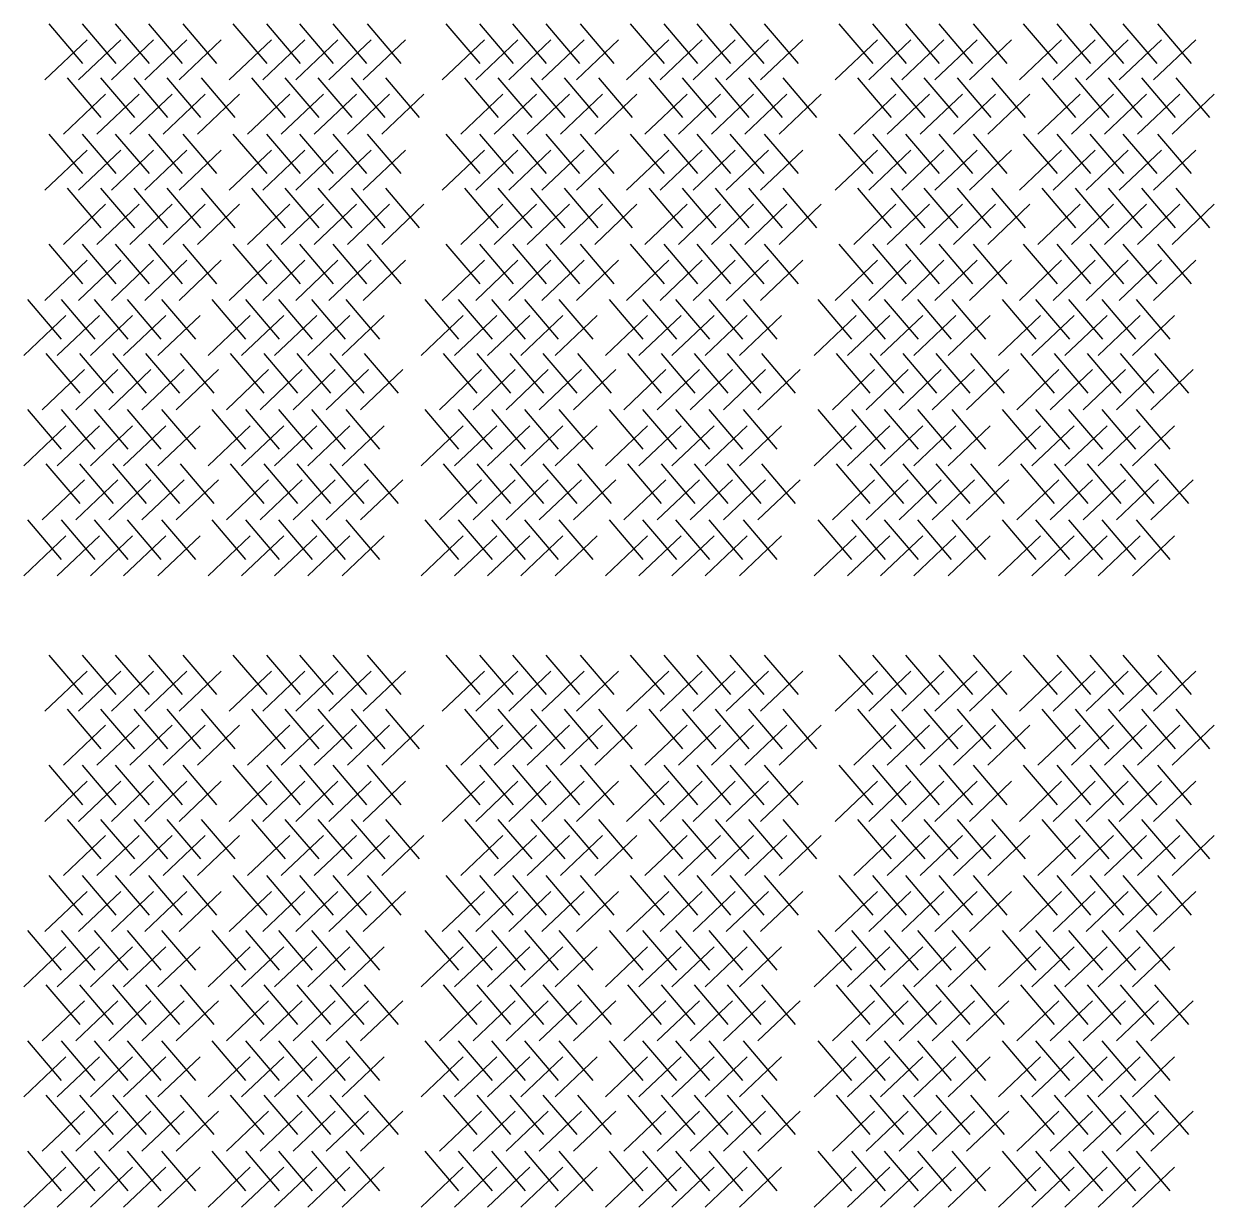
# Model space of a CAD drawing. Extents: x 31 to 9025, y 100 to 14053.
# Drawn here: x 2747 to 5411, y 3035 to 5684 of the extents above; entities that cross this region are included whole.
import ezdxf

# ---------------------------------------------------------------- set-up
doc = ezdxf.new("R2010")
doc.units = 0

msp = doc.modelspace()

# ---------------------------------------------------------------- linework, layer by layer
for p, q in [((2802.3, 5684), (2877.9, 5595.4)), ((2877.4, 5684), (2952.9, 5595.4)), ((2951.2, 5684), (3026.8, 5595.4)), ((3025.5, 5684), (3101, 5595.4)), ((3102.4, 5684), (3178, 5595.4)), ((3214.7, 5684), (3290.3, 5595.4)), ((3289.8, 5684), (3365.4, 5595.4)), ((3363.7, 5684), (3439.2, 5595.4)), ((3437.9, 5684), (3513.5, 5595.4)), ((3514.9, 5684), (3590.4, 5595.4)), ((3691.5, 5684), (3767.1, 5595.4)), ((3766.5, 5684), (3842.1, 5595.4)), ((3840.4, 5684), (3916, 5595.4)), ((3914.6, 5684), (3990.2, 5595.4)), ((3991.6, 5684), (4067.2, 5595.4)), ((4103.9, 5684), (4179.5, 5595.4)), ((4179, 5684), (4254.5, 5595.4)), ((4252.8, 5684), (4328.4, 5595.4)), ((4327.1, 5684), (4402.6, 5595.4)), ((4404, 5684), (4479.6, 5595.4)), ((4571.1, 5684), (4646.7, 5595.4)), ((4646.2, 5684), (4721.7, 5595.4)), ((4720, 5684), (4795.6, 5595.4)), ((4794.3, 5684), (4869.8, 5595.4)), ((4871.2, 5684), (4946.8, 5595.4)), ((4983.5, 5684), (5059.1, 5595.4)), ((5058.6, 5684), (5134.2, 5595.4)), ((5132.5, 5684), (5208, 5595.4)), ((5206.7, 5684), (5282.3, 5595.4)), ((5283.7, 5684), (5359.2, 5595.4)), ((2888.3, 5648), (2794, 5558.4)), ((2963.4, 5648), (2869, 5558.4)), ((3037.2, 5648), (2942.9, 5558.4)), ((3111.5, 5648), (3017.1, 5558.4)), ((3188.4, 5648), (3094.1, 5558.4)), ((3300.7, 5648), (3206.4, 5558.4)), ((3375.8, 5648), (3281.4, 5558.4)), ((3449.6, 5648), (3355.3, 5558.4)), ((3523.9, 5648), (3429.5, 5558.4)), ((3600.9, 5648), (3506.5, 5558.4)), ((3777.5, 5648), (3683.2, 5558.4)), ((3852.5, 5648), (3758.2, 5558.4)), ((3926.4, 5648), (3832.1, 5558.4)), ((4000.6, 5648), (3906.3, 5558.4)), ((4077.6, 5648), (3983.3, 5558.4)), ((4189.9, 5648), (4095.6, 5558.4)), ((4265, 5648), (4170.6, 5558.4)), ((4338.8, 5648), (4244.5, 5558.4)), ((4413.1, 5648), (4318.7, 5558.4)), ((4490, 5648), (4395.7, 5558.4)), ((4657.1, 5648), (4562.8, 5558.4)), ((4732.2, 5648), (4637.8, 5558.4)), ((4806, 5648), (4711.7, 5558.4)), ((4880.3, 5648), (4785.9, 5558.4)), ((4957.2, 5648), (4862.9, 5558.4)), ((5069.5, 5648), (4975.2, 5558.4)), ((5144.6, 5648), (5050.2, 5558.4)), ((5218.5, 5648), (5124.1, 5558.4)), ((5292.7, 5648), (5198.3, 5558.4)), ((5369.7, 5648), (5275.3, 5558.4)), ((2843.6, 5562.7), (2919.1, 5474.1)), ((2918.6, 5562.7), (2994.2, 5474.1)), ((2992.5, 5562.7), (3068, 5474.1)), ((3066.7, 5562.7), (3142.3, 5474.1)), ((3143.7, 5562.7), (3219.2, 5474.1)), ((3256, 5562.7), (3331.5, 5474.1)), ((3331, 5562.7), (3406.6, 5474.1)), ((3404.9, 5562.7), (3480.5, 5474.1)), ((3479.1, 5562.7), (3554.7, 5474.1)), ((3556.1, 5562.7), (3631.7, 5474.1)), ((3732.7, 5562.7), (3808.3, 5474.1)), ((3807.8, 5562.7), (3883.4, 5474.1)), ((3881.7, 5562.7), (3957.2, 5474.1)), ((3955.9, 5562.7), (4031.5, 5474.1)), ((4032.9, 5562.7), (4108.4, 5474.1)), ((4145.2, 5562.7), (4220.7, 5474.1)), ((4220.2, 5562.7), (4295.8, 5474.1)), ((4294.1, 5562.7), (4369.6, 5474.1)), ((4368.3, 5562.7), (4443.9, 5474.1)), ((4445.3, 5562.7), (4520.8, 5474.1)), ((4612.4, 5562.7), (4687.9, 5474.1)), ((4687.4, 5562.7), (4763, 5474.1)), ((4761.3, 5562.7), (4836.8, 5474.1)), ((4835.5, 5562.7), (4911.1, 5474.1)), ((4912.5, 5562.7), (4988, 5474.1)), ((5024.8, 5562.7), (5100.3, 5474.1)), ((5099.8, 5562.7), (5175.4, 5474.1)), ((5173.7, 5562.7), (5249.3, 5474.1)), ((5247.9, 5562.7), (5323.5, 5474.1)), ((5324.9, 5562.7), (5400.5, 5474.1)), ((2929.5, 5526.8), (2835.2, 5437.1)), ((3004.6, 5526.8), (2910.3, 5437.1)), ((3078.5, 5526.8), (2984.1, 5437.1)), ((3152.7, 5526.8), (3058.4, 5437.1)), ((3229.7, 5526.8), (3135.3, 5437.1)), ((3342, 5526.8), (3247.6, 5437.1)), ((3417, 5526.8), (3322.7, 5437.1)), ((3490.9, 5526.8), (3396.6, 5437.1)), ((3565.1, 5526.8), (3470.8, 5437.1)), ((3642.1, 5526.8), (3547.8, 5437.1)), ((3818.7, 5526.8), (3724.4, 5437.1)), ((3893.8, 5526.8), (3799.4, 5437.1)), ((3967.6, 5526.8), (3873.3, 5437.1)), ((4041.9, 5526.8), (3947.5, 5437.1)), ((4118.9, 5526.8), (4024.5, 5437.1)), ((4231.1, 5526.8), (4136.8, 5437.1)), ((4306.2, 5526.8), (4211.9, 5437.1)), ((4380.1, 5526.8), (4285.7, 5437.1)), ((4454.3, 5526.8), (4360, 5437.1)), ((4531.3, 5526.8), (4436.9, 5437.1)), ((4698.3, 5526.8), (4604, 5437.1)), ((4773.4, 5526.8), (4679.1, 5437.1)), ((4847.3, 5526.8), (4752.9, 5437.1)), ((4921.5, 5526.8), (4827.2, 5437.1)), ((4998.5, 5526.8), (4904.1, 5437.1)), ((5110.8, 5526.8), (5016.4, 5437.1)), ((5185.8, 5526.8), (5091.5, 5437.1)), ((5259.7, 5526.8), (5165.4, 5437.1)), ((5333.9, 5526.8), (5239.6, 5437.1)), ((5410.9, 5526.8), (5316.6, 5437.1)), ((2802.3, 5437.2), (2877.9, 5348.6)), ((2877.4, 5437.2), (2952.9, 5348.6)), ((2951.2, 5437.2), (3026.8, 5348.6)), ((3025.5, 5437.2), (3101, 5348.6)), ((3102.4, 5437.2), (3178, 5348.6)), ((3214.7, 5437.2), (3290.3, 5348.6)), ((3289.8, 5437.2), (3365.4, 5348.6)), ((3363.7, 5437.2), (3439.2, 5348.6)), ((3437.9, 5437.2), (3513.5, 5348.6)), ((3514.9, 5437.2), (3590.4, 5348.6)), ((3691.5, 5437.2), (3767.1, 5348.6)), ((3766.5, 5437.2), (3842.1, 5348.6)), ((3840.4, 5437.2), (3916, 5348.6)), ((3914.6, 5437.2), (3990.2, 5348.6)), ((3991.6, 5437.2), (4067.2, 5348.6)), ((4103.9, 5437.2), (4179.5, 5348.6)), ((4179, 5437.2), (4254.5, 5348.6)), ((4252.8, 5437.2), (4328.4, 5348.6)), ((4327.1, 5437.2), (4402.6, 5348.6)), ((4404, 5437.2), (4479.6, 5348.6)), ((4571.1, 5437.2), (4646.7, 5348.6)), ((4646.2, 5437.2), (4721.7, 5348.6)), ((4720, 5437.2), (4795.6, 5348.6)), ((4794.3, 5437.2), (4869.8, 5348.6)), ((4871.2, 5437.2), (4946.8, 5348.6)), ((4983.5, 5437.2), (5059.1, 5348.6)), ((5058.6, 5437.2), (5134.2, 5348.6)), ((5132.5, 5437.2), (5208, 5348.6)), ((5206.7, 5437.2), (5282.3, 5348.6)), ((5283.7, 5437.2), (5359.2, 5348.6)), ((2888.3, 5401.2), (2794, 5311.6)), ((2963.4, 5401.2), (2869, 5311.6)), ((3037.2, 5401.2), (2942.9, 5311.6)), ((3111.5, 5401.2), (3017.1, 5311.6)), ((3188.4, 5401.2), (3094.1, 5311.6)), ((3300.7, 5401.2), (3206.4, 5311.6)), ((3375.8, 5401.2), (3281.4, 5311.6)), ((3449.6, 5401.2), (3355.3, 5311.6)), ((3523.9, 5401.2), (3429.5, 5311.6)), ((3600.9, 5401.2), (3506.5, 5311.6)), ((3777.5, 5401.2), (3683.2, 5311.6)), ((3852.5, 5401.2), (3758.2, 5311.6)), ((3926.4, 5401.2), (3832.1, 5311.6)), ((4000.6, 5401.2), (3906.3, 5311.6)), ((4077.6, 5401.2), (3983.3, 5311.6)), ((4189.9, 5401.2), (4095.6, 5311.6)), ((4265, 5401.2), (4170.6, 5311.6)), ((4338.8, 5401.2), (4244.5, 5311.6)), ((4413.1, 5401.2), (4318.7, 5311.6)), ((4490, 5401.2), (4395.7, 5311.6)), ((4657.1, 5401.2), (4562.8, 5311.6)), ((4732.2, 5401.2), (4637.8, 5311.6)), ((4806, 5401.2), (4711.7, 5311.6)), ((4880.3, 5401.2), (4785.9, 5311.6)), ((4957.2, 5401.2), (4862.9, 5311.6)), ((5069.5, 5401.2), (4975.2, 5311.6)), ((5144.6, 5401.2), (5050.2, 5311.6)), ((5218.5, 5401.2), (5124.1, 5311.6)), ((5292.7, 5401.2), (5198.3, 5311.6)), ((5369.7, 5401.2), (5275.3, 5311.6)), ((2843.6, 5316), (2919.1, 5227.3)), ((2918.6, 5316), (2994.2, 5227.3)), ((2992.5, 5316), (3068, 5227.3)), ((3066.7, 5316), (3142.3, 5227.3)), ((3143.7, 5316), (3219.2, 5227.3)), ((3256, 5316), (3331.5, 5227.3)), ((3331, 5316), (3406.6, 5227.3)), ((3404.9, 5316), (3480.5, 5227.3)), ((3479.1, 5316), (3554.7, 5227.3)), ((3556.1, 5316), (3631.7, 5227.3)), ((3732.7, 5316), (3808.3, 5227.3)), ((3807.8, 5316), (3883.4, 5227.3)), ((3881.7, 5316), (3957.2, 5227.3)), ((3955.9, 5316), (4031.5, 5227.3)), ((4032.9, 5316), (4108.4, 5227.3)), ((4145.2, 5316), (4220.7, 5227.3)), ((4220.2, 5316), (4295.8, 5227.3)), ((4294.1, 5316), (4369.6, 5227.3)), ((4368.3, 5316), (4443.9, 5227.3)), ((4445.3, 5316), (4520.8, 5227.3)), ((4612.4, 5316), (4687.9, 5227.3)), ((4687.4, 5316), (4763, 5227.3)), ((4761.3, 5316), (4836.8, 5227.3)), ((4835.5, 5316), (4911.1, 5227.3)), ((4912.5, 5316), (4988, 5227.3)), ((5024.8, 5316), (5100.3, 5227.3)), ((5099.8, 5316), (5175.4, 5227.3)), ((5173.7, 5316), (5249.3, 5227.3)), ((5247.9, 5316), (5323.5, 5227.3)), ((5324.9, 5316), (5400.5, 5227.3)), ((2929.5, 5280), (2835.2, 5190.3)), ((3004.6, 5280), (2910.3, 5190.3)), ((3078.5, 5280), (2984.1, 5190.3)), ((3152.7, 5280), (3058.4, 5190.3)), ((3229.7, 5280), (3135.3, 5190.3)), ((3342, 5280), (3247.6, 5190.3)), ((3417, 5280), (3322.7, 5190.3)), ((3490.9, 5280), (3396.6, 5190.3)), ((3565.1, 5280), (3470.8, 5190.3)), ((3642.1, 5280), (3547.8, 5190.3)), ((3818.7, 5280), (3724.4, 5190.3)), ((3893.8, 5280), (3799.4, 5190.3)), ((3967.6, 5280), (3873.3, 5190.3)), ((4041.9, 5280), (3947.5, 5190.3)), ((4118.9, 5280), (4024.5, 5190.3)), ((4231.1, 5280), (4136.8, 5190.3)), ((4306.2, 5280), (4211.9, 5190.3)), ((4380.1, 5280), (4285.7, 5190.3)), ((4454.3, 5280), (4360, 5190.3)), ((4531.3, 5280), (4436.9, 5190.3)), ((4698.3, 5280), (4604, 5190.3)), ((4773.4, 5280), (4679.1, 5190.3)), ((4847.3, 5280), (4752.9, 5190.3)), ((4921.5, 5280), (4827.2, 5190.3)), ((4998.5, 5280), (4904.1, 5190.3)), ((5110.8, 5280), (5016.4, 5190.3)), ((5185.8, 5280), (5091.5, 5190.3)), ((5259.7, 5280), (5165.4, 5190.3)), ((5333.9, 5280), (5239.6, 5190.3)), ((5410.9, 5280), (5316.6, 5190.3)), ((2802.3, 5190.4), (2877.9, 5101.8)), ((2877.4, 5190.4), (2952.9, 5101.8)), ((2951.2, 5190.4), (3026.8, 5101.8)), ((3025.5, 5190.4), (3101, 5101.8)), ((3102.4, 5190.4), (3178, 5101.8)), ((3214.7, 5190.4), (3290.3, 5101.8)), ((3289.8, 5190.4), (3365.4, 5101.8)), ((3363.7, 5190.4), (3439.2, 5101.8)), ((3437.9, 5190.4), (3513.5, 5101.8)), ((3514.9, 5190.4), (3590.4, 5101.8)), ((3691.5, 5190.4), (3767.1, 5101.8)), ((3766.5, 5190.4), (3842.1, 5101.8)), ((3840.4, 5190.4), (3916, 5101.8)), ((3914.6, 5190.4), (3990.2, 5101.8)), ((3991.6, 5190.4), (4067.2, 5101.8)), ((4103.9, 5190.4), (4179.5, 5101.8)), ((4179, 5190.4), (4254.5, 5101.8)), ((4252.8, 5190.4), (4328.4, 5101.8)), ((4327.1, 5190.4), (4402.6, 5101.8)), ((4404, 5190.4), (4479.6, 5101.8)), ((4571.1, 5190.4), (4646.7, 5101.8)), ((4646.2, 5190.4), (4721.7, 5101.8)), ((4720, 5190.4), (4795.6, 5101.8)), ((4794.3, 5190.4), (4869.8, 5101.8)), ((4871.2, 5190.4), (4946.8, 5101.8)), ((4983.5, 5190.4), (5059.1, 5101.8)), ((5058.6, 5190.4), (5134.2, 5101.8)), ((5132.5, 5190.4), (5208, 5101.8)), ((5206.7, 5190.4), (5282.3, 5101.8)), ((5283.7, 5190.4), (5359.2, 5101.8)), ((2888.3, 5154.5), (2794, 5064.8)), ((2963.4, 5154.5), (2869, 5064.8)), ((3037.2, 5154.5), (2942.9, 5064.8)), ((3111.5, 5154.5), (3017.1, 5064.8)), ((3188.4, 5154.5), (3094.1, 5064.8)), ((3300.7, 5154.5), (3206.4, 5064.8)), ((3375.8, 5154.5), (3281.4, 5064.8)), ((3449.6, 5154.5), (3355.3, 5064.8)), ((3523.9, 5154.5), (3429.5, 5064.8)), ((3600.9, 5154.5), (3506.5, 5064.8)), ((3777.5, 5154.5), (3683.2, 5064.8)), ((3852.5, 5154.5), (3758.2, 5064.8)), ((3926.4, 5154.5), (3832.1, 5064.8)), ((4000.6, 5154.5), (3906.3, 5064.8)), ((4077.6, 5154.5), (3983.3, 5064.8)), ((4189.9, 5154.5), (4095.6, 5064.8)), ((4265, 5154.5), (4170.6, 5064.8)), ((4338.8, 5154.5), (4244.5, 5064.8)), ((4413.1, 5154.5), (4318.7, 5064.8)), ((4490, 5154.5), (4395.7, 5064.8)), ((4657.1, 5154.5), (4562.8, 5064.8)), ((4732.2, 5154.5), (4637.8, 5064.8)), ((4806, 5154.5), (4711.7, 5064.8)), ((4880.3, 5154.5), (4785.9, 5064.8)), ((4957.2, 5154.5), (4862.9, 5064.8)), ((5069.5, 5154.5), (4975.2, 5064.8)), ((5144.6, 5154.5), (5050.2, 5064.8)), ((5218.5, 5154.5), (5124.1, 5064.8)), ((5292.7, 5154.5), (5198.3, 5064.8)), ((5369.7, 5154.5), (5275.3, 5064.8)), ((2754.9, 5067), (2830.5, 4978.4)), ((2830, 5067), (2905.5, 4978.4)), ((2903.8, 5067), (2979.4, 4978.4)), ((2978.1, 5067), (3053.6, 4978.4)), ((3055, 5067), (3130.6, 4978.4)), ((3167.3, 5067), (3242.9, 4978.4)), ((3242.4, 5067), (3318, 4978.4)), ((3316.3, 5067), (3391.8, 4978.4)), ((3390.5, 5067), (3466.1, 4978.4)), ((3467.5, 5067), (3543, 4978.4)), ((3644.1, 5067), (3719.7, 4978.4)), ((3719.1, 5067), (3794.7, 4978.4)), ((3793, 5067), (3868.6, 4978.4)), ((3867.2, 5067), (3942.8, 4978.4)), ((3944.2, 5067), (4019.8, 4978.4)), ((4056.5, 5067), (4132.1, 4978.4)), ((4131.6, 5067), (4207.1, 4978.4)), ((4205.4, 5067), (4281, 4978.4)), ((4279.7, 5067), (4355.2, 4978.4)), ((4356.6, 5067), (4432.2, 4978.4)), ((4523.7, 5067), (4599.3, 4978.4)), ((4598.8, 5067), (4674.3, 4978.4)), ((4672.6, 5067), (4748.2, 4978.4)), ((4746.9, 5067), (4822.4, 4978.4)), ((4823.8, 5067), (4899.4, 4978.4)), ((4936.1, 5067), (5011.7, 4978.4)), ((5011.2, 5067), (5086.8, 4978.4)), ((5085.1, 5067), (5160.6, 4978.4)), ((5159.3, 5067), (5234.9, 4978.4)), ((5236.3, 5067), (5311.8, 4978.4)), ((2840.9, 5031.1), (2746.6, 4941.4)), ((2916, 5031.1), (2821.6, 4941.4)), ((2989.8, 5031.1), (2895.5, 4941.4)), ((3064.1, 5031.1), (2969.7, 4941.4)), ((3141, 5031.1), (3046.7, 4941.4)), ((3253.3, 5031.1), (3159, 4941.4)), ((3328.4, 5031.1), (3234, 4941.4)), ((3402.3, 5031.1), (3307.9, 4941.4)), ((3476.5, 5031.1), (3382.1, 4941.4)), ((3553.5, 5031.1), (3459.1, 4941.4)), ((3730.1, 5031.1), (3635.8, 4941.4)), ((3805.1, 5031.1), (3710.8, 4941.4)), ((3879, 5031.1), (3784.7, 4941.4)), ((3953.2, 5031.1), (3858.9, 4941.4)), ((4030.2, 5031.1), (3935.9, 4941.4)), ((4142.5, 5031.1), (4048.2, 4941.4)), ((4217.6, 5031.1), (4123.2, 4941.4)), ((4291.4, 5031.1), (4197.1, 4941.4)), ((4365.7, 5031.1), (4271.3, 4941.4)), ((4442.6, 5031.1), (4348.3, 4941.4)), ((4609.7, 5031.1), (4515.4, 4941.4)), ((4684.8, 5031.1), (4590.4, 4941.4)), ((4758.6, 5031.1), (4664.3, 4941.4)), ((4832.9, 5031.1), (4738.5, 4941.4)), ((4909.8, 5031.1), (4815.5, 4941.4)), ((5022.1, 5031.1), (4927.8, 4941.4)), ((5097.2, 5031.1), (5002.8, 4941.4)), ((5171.1, 5031.1), (5076.7, 4941.4)), ((5245.3, 5031.1), (5150.9, 4941.4)), ((5322.3, 5031.1), (5227.9, 4941.4)), ((2796.2, 4945.8), (2871.7, 4857.2)), ((2871.2, 4945.8), (2946.8, 4857.2)), ((2945.1, 4945.8), (3020.6, 4857.2)), ((3019.3, 4945.8), (3094.9, 4857.2)), ((3096.3, 4945.8), (3171.8, 4857.2)), ((3208.6, 4945.8), (3284.1, 4857.2)), ((3283.6, 4945.8), (3359.2, 4857.2)), ((3357.5, 4945.8), (3433.1, 4857.2)), ((3431.7, 4945.8), (3507.3, 4857.2)), ((3508.7, 4945.8), (3584.3, 4857.2)), ((3685.3, 4945.8), (3760.9, 4857.2)), ((3760.4, 4945.8), (3836, 4857.2)), ((3834.3, 4945.8), (3909.8, 4857.2)), ((3908.5, 4945.8), (3984.1, 4857.2)), ((3985.5, 4945.8), (4061, 4857.2)), ((4097.8, 4945.8), (4173.3, 4857.2)), ((4172.8, 4945.8), (4248.4, 4857.2)), ((4246.7, 4945.8), (4322.2, 4857.2)), ((4320.9, 4945.8), (4396.5, 4857.2)), ((4397.9, 4945.8), (4473.4, 4857.2)), ((4565, 4945.8), (4640.5, 4857.2)), ((4640, 4945.8), (4715.6, 4857.2)), ((4713.9, 4945.8), (4789.4, 4857.2)), ((4788.1, 4945.8), (4863.7, 4857.2)), ((4865.1, 4945.8), (4940.6, 4857.2)), ((4977.4, 4945.8), (5052.9, 4857.2)), ((5052.4, 4945.8), (5128, 4857.2)), ((5126.3, 4945.8), (5201.9, 4857.2)), ((5200.5, 4945.8), (5276.1, 4857.2)), ((5277.5, 4945.8), (5353.1, 4857.2)), ((2882.1, 4909.8), (2787.8, 4820.2)), ((2957.2, 4909.8), (2862.9, 4820.2)), ((3031.1, 4909.8), (2936.7, 4820.2)), ((3105.3, 4909.8), (3011, 4820.2)), ((3182.3, 4909.8), (3087.9, 4820.2)), ((3294.6, 4909.8), (3200.2, 4820.2)), ((3369.6, 4909.8), (3275.3, 4820.2)), ((3443.5, 4909.8), (3349.2, 4820.2)), ((3517.7, 4909.8), (3423.4, 4820.2)), ((3594.7, 4909.8), (3500.4, 4820.2)), ((3771.3, 4909.8), (3677, 4820.2)), ((3846.4, 4909.8), (3752, 4820.2)), ((3920.3, 4909.8), (3825.9, 4820.2)), ((3994.5, 4909.8), (3900.1, 4820.2)), ((4071.5, 4909.8), (3977.1, 4820.2)), ((4183.7, 4909.8), (4089.4, 4820.2)), ((4258.8, 4909.8), (4164.5, 4820.2)), ((4332.7, 4909.8), (4238.3, 4820.2)), ((4406.9, 4909.8), (4312.6, 4820.2)), ((4483.9, 4909.8), (4389.5, 4820.2)), ((4650.9, 4909.8), (4556.6, 4820.2)), ((4726, 4909.8), (4631.7, 4820.2)), ((4799.9, 4909.8), (4705.5, 4820.2)), ((4874.1, 4909.8), (4779.8, 4820.2)), ((4951.1, 4909.8), (4856.7, 4820.2)), ((5063.4, 4909.8), (4969, 4820.2)), ((5138.4, 4909.8), (5044.1, 4820.2)), ((5212.3, 4909.8), (5118, 4820.2)), ((5286.5, 4909.8), (5192.2, 4820.2)), ((5363.5, 4909.8), (5269.2, 4820.2)), ((2754.9, 4820.3), (2830.5, 4731.7)), ((2830, 4820.3), (2905.5, 4731.7)), ((2903.8, 4820.3), (2979.4, 4731.7)), ((2978.1, 4820.3), (3053.6, 4731.7)), ((3055, 4820.3), (3130.6, 4731.7)), ((3167.3, 4820.3), (3242.9, 4731.7)), ((3242.4, 4820.3), (3318, 4731.7)), ((3316.3, 4820.3), (3391.8, 4731.7)), ((3390.5, 4820.3), (3466.1, 4731.7)), ((3467.5, 4820.3), (3543, 4731.7)), ((3644.1, 4820.3), (3719.7, 4731.7)), ((3719.1, 4820.3), (3794.7, 4731.7)), ((3793, 4820.3), (3868.6, 4731.7)), ((3867.2, 4820.3), (3942.8, 4731.7)), ((3944.2, 4820.3), (4019.8, 4731.7)), ((4056.5, 4820.3), (4132.1, 4731.7)), ((4131.6, 4820.3), (4207.1, 4731.7)), ((4205.4, 4820.3), (4281, 4731.7)), ((4279.7, 4820.3), (4355.2, 4731.7)), ((4356.6, 4820.3), (4432.2, 4731.7)), ((4523.7, 4820.3), (4599.3, 4731.7)), ((4598.8, 4820.3), (4674.3, 4731.7)), ((4672.6, 4820.3), (4748.2, 4731.7)), ((4746.9, 4820.3), (4822.4, 4731.7)), ((4823.8, 4820.3), (4899.4, 4731.7)), ((4936.1, 4820.3), (5011.7, 4731.7)), ((5011.2, 4820.3), (5086.8, 4731.7)), ((5085.1, 4820.3), (5160.6, 4731.7)), ((5159.3, 4820.3), (5234.9, 4731.7)), ((5236.3, 4820.3), (5311.8, 4731.7)), ((2840.9, 4784.3), (2746.6, 4694.7)), ((2916, 4784.3), (2821.6, 4694.7)), ((2989.8, 4784.3), (2895.5, 4694.7)), ((3064.1, 4784.3), (2969.7, 4694.7)), ((3141, 4784.3), (3046.7, 4694.7)), ((3253.3, 4784.3), (3159, 4694.7)), ((3328.4, 4784.3), (3234, 4694.7)), ((3402.3, 4784.3), (3307.9, 4694.7)), ((3476.5, 4784.3), (3382.1, 4694.7)), ((3553.5, 4784.3), (3459.1, 4694.7)), ((3730.1, 4784.3), (3635.8, 4694.7)), ((3805.1, 4784.3), (3710.8, 4694.7)), ((3879, 4784.3), (3784.7, 4694.7)), ((3953.2, 4784.3), (3858.9, 4694.7)), ((4030.2, 4784.3), (3935.9, 4694.7)), ((4142.5, 4784.3), (4048.2, 4694.7)), ((4217.6, 4784.3), (4123.2, 4694.7)), ((4291.4, 4784.3), (4197.1, 4694.7)), ((4365.7, 4784.3), (4271.3, 4694.7)), ((4442.6, 4784.3), (4348.3, 4694.7)), ((4609.7, 4784.3), (4515.4, 4694.7)), ((4684.8, 4784.3), (4590.4, 4694.7)), ((4758.6, 4784.3), (4664.3, 4694.7)), ((4832.9, 4784.3), (4738.5, 4694.7)), ((4909.8, 4784.3), (4815.5, 4694.7)), ((5022.1, 4784.3), (4927.8, 4694.7)), ((5097.2, 4784.3), (5002.8, 4694.7)), ((5171.1, 4784.3), (5076.7, 4694.7)), ((5245.3, 4784.3), (5150.9, 4694.7)), ((5322.3, 4784.3), (5227.9, 4694.7)), ((2796.2, 4699), (2871.7, 4610.4)), ((2871.2, 4699), (2946.8, 4610.4)), ((2945.1, 4699), (3020.6, 4610.4)), ((3019.3, 4699), (3094.9, 4610.4)), ((3096.3, 4699), (3171.8, 4610.4)), ((3208.6, 4699), (3284.1, 4610.4)), ((3283.6, 4699), (3359.2, 4610.4)), ((3357.5, 4699), (3433.1, 4610.4)), ((3431.7, 4699), (3507.3, 4610.4)), ((3508.7, 4699), (3584.3, 4610.4)), ((3685.3, 4699), (3760.9, 4610.4)), ((3760.4, 4699), (3836, 4610.4)), ((3834.3, 4699), (3909.8, 4610.4)), ((3908.5, 4699), (3984.1, 4610.4)), ((3985.5, 4699), (4061, 4610.4)), ((4097.8, 4699), (4173.3, 4610.4)), ((4172.8, 4699), (4248.4, 4610.4)), ((4246.7, 4699), (4322.2, 4610.4)), ((4320.9, 4699), (4396.5, 4610.4)), ((4397.9, 4699), (4473.4, 4610.4)), ((4565, 4699), (4640.5, 4610.4)), ((4640, 4699), (4715.6, 4610.4)), ((4713.9, 4699), (4789.4, 4610.4)), ((4788.1, 4699), (4863.7, 4610.4)), ((4865.1, 4699), (4940.6, 4610.4)), ((4977.4, 4699), (5052.9, 4610.4)), ((5052.4, 4699), (5128, 4610.4)), ((5126.3, 4699), (5201.9, 4610.4)), ((5200.5, 4699), (5276.1, 4610.4)), ((5277.5, 4699), (5353.1, 4610.4)), ((2882.1, 4663.1), (2787.8, 4573.4)), ((2957.2, 4663.1), (2862.9, 4573.4)), ((3031.1, 4663.1), (2936.7, 4573.4)), ((3105.3, 4663.1), (3011, 4573.4)), ((3182.3, 4663.1), (3087.9, 4573.4)), ((3294.6, 4663.1), (3200.2, 4573.4)), ((3369.6, 4663.1), (3275.3, 4573.4)), ((3443.5, 4663.1), (3349.2, 4573.4)), ((3517.7, 4663.1), (3423.4, 4573.4)), ((3594.7, 4663.1), (3500.4, 4573.4)), ((3771.3, 4663.1), (3677, 4573.4)), ((3846.4, 4663.1), (3752, 4573.4)), ((3920.3, 4663.1), (3825.9, 4573.4)), ((3994.5, 4663.1), (3900.1, 4573.4)), ((4071.5, 4663.1), (3977.1, 4573.4)), ((4183.7, 4663.1), (4089.4, 4573.4)), ((4258.8, 4663.1), (4164.5, 4573.4)), ((4332.7, 4663.1), (4238.3, 4573.4)), ((4406.9, 4663.1), (4312.6, 4573.4)), ((4483.9, 4663.1), (4389.5, 4573.4)), ((4650.9, 4663.1), (4556.6, 4573.4)), ((4726, 4663.1), (4631.7, 4573.4)), ((4799.9, 4663.1), (4705.5, 4573.4)), ((4874.1, 4663.1), (4779.8, 4573.4)), ((4951.1, 4663.1), (4856.7, 4573.4)), ((5063.4, 4663.1), (4969, 4573.4)), ((5138.4, 4663.1), (5044.1, 4573.4)), ((5212.3, 4663.1), (5118, 4573.4)), ((5286.5, 4663.1), (5192.2, 4573.4)), ((5363.5, 4663.1), (5269.2, 4573.4)), ((2754.9, 4573.5), (2830.5, 4484.9)), ((2830, 4573.5), (2905.5, 4484.9)), ((2903.8, 4573.5), (2979.4, 4484.9)), ((2978.1, 4573.5), (3053.6, 4484.9)), ((3055, 4573.5), (3130.6, 4484.9)), ((3167.3, 4573.5), (3242.9, 4484.9)), ((3242.4, 4573.5), (3318, 4484.9)), ((3316.3, 4573.5), (3391.8, 4484.9)), ((3390.5, 4573.5), (3466.1, 4484.9)), ((3467.5, 4573.5), (3543, 4484.9)), ((3644.1, 4573.5), (3719.7, 4484.9)), ((3719.1, 4573.5), (3794.7, 4484.9)), ((3793, 4573.5), (3868.6, 4484.9)), ((3867.2, 4573.5), (3942.8, 4484.9)), ((3944.2, 4573.5), (4019.8, 4484.9)), ((4056.5, 4573.5), (4132.1, 4484.9)), ((4131.6, 4573.5), (4207.1, 4484.9)), ((4205.4, 4573.5), (4281, 4484.9)), ((4279.7, 4573.5), (4355.2, 4484.9)), ((4356.6, 4573.5), (4432.2, 4484.9)), ((4523.7, 4573.5), (4599.3, 4484.9)), ((4598.8, 4573.5), (4674.3, 4484.9)), ((4672.6, 4573.5), (4748.2, 4484.9)), ((4746.9, 4573.5), (4822.4, 4484.9)), ((4823.8, 4573.5), (4899.4, 4484.9)), ((4936.1, 4573.5), (5011.7, 4484.9)), ((5011.2, 4573.5), (5086.8, 4484.9)), ((5085.1, 4573.5), (5160.6, 4484.9)), ((5159.3, 4573.5), (5234.9, 4484.9)), ((5236.3, 4573.5), (5311.8, 4484.9)), ((2840.9, 4537.6), (2746.6, 4447.9)), ((2916, 4537.6), (2821.6, 4447.9)), ((2989.8, 4537.6), (2895.5, 4447.9)), ((3064.1, 4537.6), (2969.7, 4447.9)), ((3141, 4537.6), (3046.7, 4447.9)), ((3253.3, 4537.6), (3159, 4447.9)), ((3328.4, 4537.6), (3234, 4447.9)), ((3402.3, 4537.6), (3307.9, 4447.9)), ((3476.5, 4537.6), (3382.1, 4447.9)), ((3553.5, 4537.6), (3459.1, 4447.9)), ((3730.1, 4537.6), (3635.8, 4447.9)), ((3805.1, 4537.6), (3710.8, 4447.9)), ((3879, 4537.6), (3784.7, 4447.9)), ((3953.2, 4537.6), (3858.9, 4447.9)), ((4030.2, 4537.6), (3935.9, 4447.9)), ((4142.5, 4537.6), (4048.2, 4447.9)), ((4217.6, 4537.6), (4123.2, 4447.9)), ((4291.4, 4537.6), (4197.1, 4447.9)), ((4365.7, 4537.6), (4271.3, 4447.9)), ((4442.6, 4537.6), (4348.3, 4447.9)), ((4609.7, 4537.6), (4515.4, 4447.9)), ((4684.8, 4537.6), (4590.4, 4447.9)), ((4758.6, 4537.6), (4664.3, 4447.9)), ((4832.9, 4537.6), (4738.5, 4447.9)), ((4909.8, 4537.6), (4815.5, 4447.9)), ((5022.1, 4537.6), (4927.8, 4447.9)), ((5097.2, 4537.6), (5002.8, 4447.9)), ((5171.1, 4537.6), (5076.7, 4447.9)), ((5245.3, 4537.6), (5150.9, 4447.9)), ((5322.3, 4537.6), (5227.9, 4447.9)), ((2802.3, 4271), (2877.9, 4182.4)), ((2877.4, 4271), (2952.9, 4182.4)), ((2951.2, 4271), (3026.8, 4182.4)), ((3025.5, 4271), (3101, 4182.4)), ((3102.4, 4271), (3178, 4182.4)), ((3214.7, 4271), (3290.3, 4182.4)), ((3289.8, 4271), (3365.4, 4182.4)), ((3363.7, 4271), (3439.2, 4182.4)), ((3437.9, 4271), (3513.5, 4182.4)), ((3514.9, 4271), (3590.4, 4182.4)), ((3691.5, 4271), (3767.1, 4182.4)), ((3766.5, 4271), (3842.1, 4182.4)), ((3840.4, 4271), (3916, 4182.4)), ((3914.6, 4271), (3990.2, 4182.4)), ((3991.6, 4271), (4067.2, 4182.4)), ((4103.9, 4271), (4179.5, 4182.4)), ((4179, 4271), (4254.5, 4182.4)), ((4252.8, 4271), (4328.4, 4182.4)), ((4327.1, 4271), (4402.6, 4182.4)), ((4404, 4271), (4479.6, 4182.4)), ((4571.1, 4271), (4646.7, 4182.4)), ((4646.2, 4271), (4721.7, 4182.4)), ((4720, 4271), (4795.6, 4182.4)), ((4794.3, 4271), (4869.8, 4182.4)), ((4871.2, 4271), (4946.8, 4182.4)), ((4983.5, 4271), (5059.1, 4182.4)), ((5058.6, 4271), (5134.2, 4182.4)), ((5132.5, 4271), (5208, 4182.4)), ((5206.7, 4271), (5282.3, 4182.4)), ((5283.7, 4271), (5359.2, 4182.4)), ((2888.3, 4235), (2794, 4145.4)), ((2963.4, 4235), (2869, 4145.4)), ((3037.2, 4235), (2942.9, 4145.4)), ((3111.5, 4235), (3017.1, 4145.4)), ((3188.4, 4235), (3094.1, 4145.4)), ((3300.7, 4235), (3206.4, 4145.4)), ((3375.8, 4235), (3281.4, 4145.4)), ((3449.6, 4235), (3355.3, 4145.4)), ((3523.9, 4235), (3429.5, 4145.4)), ((3600.9, 4235), (3506.5, 4145.4)), ((3777.5, 4235), (3683.2, 4145.4)), ((3852.5, 4235), (3758.2, 4145.4)), ((3926.4, 4235), (3832.1, 4145.4)), ((4000.6, 4235), (3906.3, 4145.4)), ((4077.6, 4235), (3983.3, 4145.4)), ((4189.9, 4235), (4095.6, 4145.4)), ((4265, 4235), (4170.6, 4145.4)), ((4338.8, 4235), (4244.5, 4145.4)), ((4413.1, 4235), (4318.7, 4145.4)), ((4490, 4235), (4395.7, 4145.4)), ((4657.1, 4235), (4562.8, 4145.4)), ((4732.2, 4235), (4637.8, 4145.4)), ((4806, 4235), (4711.7, 4145.4)), ((4880.3, 4235), (4785.9, 4145.4)), ((4957.2, 4235), (4862.9, 4145.4)), ((5069.5, 4235), (4975.2, 4145.4)), ((5144.6, 4235), (5050.2, 4145.4)), ((5218.5, 4235), (5124.1, 4145.4)), ((5292.7, 4235), (5198.3, 4145.4)), ((5369.7, 4235), (5275.3, 4145.4)), ((2843.6, 4149.7), (2919.1, 4061.1)), ((2918.6, 4149.7), (2994.2, 4061.1)), ((2992.5, 4149.7), (3068, 4061.1)), ((3066.7, 4149.7), (3142.3, 4061.1)), ((3143.7, 4149.7), (3219.2, 4061.1)), ((3256, 4149.7), (3331.5, 4061.1)), ((3331, 4149.7), (3406.6, 4061.1)), ((3404.9, 4149.7), (3480.5, 4061.1)), ((3479.1, 4149.7), (3554.7, 4061.1)), ((3556.1, 4149.7), (3631.7, 4061.1)), ((3732.7, 4149.7), (3808.3, 4061.1)), ((3807.8, 4149.7), (3883.4, 4061.1)), ((3881.7, 4149.7), (3957.2, 4061.1)), ((3955.9, 4149.7), (4031.5, 4061.1)), ((4032.9, 4149.7), (4108.4, 4061.1)), ((4145.2, 4149.7), (4220.7, 4061.1)), ((4220.2, 4149.7), (4295.8, 4061.1)), ((4294.1, 4149.7), (4369.6, 4061.1)), ((4368.3, 4149.7), (4443.9, 4061.1)), ((4445.3, 4149.7), (4520.8, 4061.1)), ((4612.4, 4149.7), (4687.9, 4061.1)), ((4687.4, 4149.7), (4763, 4061.1)), ((4761.3, 4149.7), (4836.8, 4061.1)), ((4835.5, 4149.7), (4911.1, 4061.1)), ((4912.5, 4149.7), (4988, 4061.1)), ((5024.8, 4149.7), (5100.3, 4061.1)), ((5099.8, 4149.7), (5175.4, 4061.1)), ((5173.7, 4149.7), (5249.3, 4061.1)), ((5247.9, 4149.7), (5323.5, 4061.1)), ((5324.9, 4149.7), (5400.5, 4061.1)), ((2929.5, 4113.8), (2835.2, 4024.1)), ((3004.6, 4113.8), (2910.3, 4024.1)), ((3078.5, 4113.8), (2984.1, 4024.1)), ((3152.7, 4113.8), (3058.4, 4024.1)), ((3229.7, 4113.8), (3135.3, 4024.1)), ((3342, 4113.8), (3247.6, 4024.1)), ((3417, 4113.8), (3322.7, 4024.1)), ((3490.9, 4113.8), (3396.6, 4024.1)), ((3565.1, 4113.8), (3470.8, 4024.1)), ((3642.1, 4113.8), (3547.8, 4024.1)), ((3818.7, 4113.8), (3724.4, 4024.1)), ((3893.8, 4113.8), (3799.4, 4024.1)), ((3967.6, 4113.8), (3873.3, 4024.1)), ((4041.9, 4113.8), (3947.5, 4024.1)), ((4118.9, 4113.8), (4024.5, 4024.1)), ((4231.1, 4113.8), (4136.8, 4024.1)), ((4306.2, 4113.8), (4211.9, 4024.1)), ((4380.1, 4113.8), (4285.7, 4024.1)), ((4454.3, 4113.8), (4360, 4024.1)), ((4531.3, 4113.8), (4436.9, 4024.1)), ((4698.3, 4113.8), (4604, 4024.1)), ((4773.4, 4113.8), (4679.1, 4024.1)), ((4847.3, 4113.8), (4752.9, 4024.1)), ((4921.5, 4113.8), (4827.2, 4024.1)), ((4998.5, 4113.8), (4904.1, 4024.1)), ((5110.8, 4113.8), (5016.4, 4024.1)), ((5185.8, 4113.8), (5091.5, 4024.1)), ((5259.7, 4113.8), (5165.4, 4024.1)), ((5333.9, 4113.8), (5239.6, 4024.1)), ((5410.9, 4113.8), (5316.6, 4024.1)), ((2802.3, 4024.2), (2877.9, 3935.6)), ((2877.4, 4024.2), (2952.9, 3935.6)), ((2951.2, 4024.2), (3026.8, 3935.6)), ((3025.5, 4024.2), (3101, 3935.6)), ((3102.4, 4024.2), (3178, 3935.6)), ((3214.7, 4024.2), (3290.3, 3935.6)), ((3289.8, 4024.2), (3365.4, 3935.6)), ((3363.7, 4024.2), (3439.2, 3935.6)), ((3437.9, 4024.2), (3513.5, 3935.6)), ((3514.9, 4024.2), (3590.4, 3935.6)), ((3691.5, 4024.2), (3767.1, 3935.6)), ((3766.5, 4024.2), (3842.1, 3935.6)), ((3840.4, 4024.2), (3916, 3935.6)), ((3914.6, 4024.2), (3990.2, 3935.6)), ((3991.6, 4024.2), (4067.2, 3935.6)), ((4103.9, 4024.2), (4179.5, 3935.6)), ((4179, 4024.2), (4254.5, 3935.6)), ((4252.8, 4024.2), (4328.4, 3935.6)), ((4327.1, 4024.2), (4402.6, 3935.6)), ((4404, 4024.2), (4479.6, 3935.6)), ((4571.1, 4024.2), (4646.7, 3935.6)), ((4646.2, 4024.2), (4721.7, 3935.6)), ((4720, 4024.2), (4795.6, 3935.6)), ((4794.3, 4024.2), (4869.8, 3935.6)), ((4871.2, 4024.2), (4946.8, 3935.6)), ((4983.5, 4024.2), (5059.1, 3935.6)), ((5058.6, 4024.2), (5134.2, 3935.6)), ((5132.5, 4024.2), (5208, 3935.6)), ((5206.7, 4024.2), (5282.3, 3935.6)), ((5283.7, 4024.2), (5359.2, 3935.6)), ((2888.3, 3988.3), (2794, 3898.6)), ((2963.4, 3988.3), (2869, 3898.6)), ((3037.2, 3988.3), (2942.9, 3898.6)), ((3111.5, 3988.3), (3017.1, 3898.6)), ((3188.4, 3988.3), (3094.1, 3898.6)), ((3300.7, 3988.3), (3206.4, 3898.6)), ((3375.8, 3988.3), (3281.4, 3898.6)), ((3449.6, 3988.3), (3355.3, 3898.6)), ((3523.9, 3988.3), (3429.5, 3898.6)), ((3600.9, 3988.3), (3506.5, 3898.6)), ((3777.5, 3988.3), (3683.2, 3898.6)), ((3852.5, 3988.3), (3758.2, 3898.6)), ((3926.4, 3988.3), (3832.1, 3898.6)), ((4000.6, 3988.3), (3906.3, 3898.6)), ((4077.6, 3988.3), (3983.3, 3898.6)), ((4189.9, 3988.3), (4095.6, 3898.6)), ((4265, 3988.3), (4170.6, 3898.6)), ((4338.8, 3988.3), (4244.5, 3898.6)), ((4413.1, 3988.3), (4318.7, 3898.6)), ((4490, 3988.3), (4395.7, 3898.6)), ((4657.1, 3988.3), (4562.8, 3898.6)), ((4732.2, 3988.3), (4637.8, 3898.6)), ((4806, 3988.3), (4711.7, 3898.6)), ((4880.3, 3988.3), (4785.9, 3898.6)), ((4957.2, 3988.3), (4862.9, 3898.6)), ((5069.5, 3988.3), (4975.2, 3898.6)), ((5144.6, 3988.3), (5050.2, 3898.6)), ((5218.5, 3988.3), (5124.1, 3898.6)), ((5292.7, 3988.3), (5198.3, 3898.6)), ((5369.7, 3988.3), (5275.3, 3898.6)), ((2843.6, 3903), (2919.1, 3814.4)), ((2918.6, 3903), (2994.2, 3814.4)), ((2992.5, 3903), (3068, 3814.4)), ((3066.7, 3903), (3142.3, 3814.4)), ((3143.7, 3903), (3219.2, 3814.4)), ((3256, 3903), (3331.5, 3814.4)), ((3331, 3903), (3406.6, 3814.4)), ((3404.9, 3903), (3480.5, 3814.4)), ((3479.1, 3903), (3554.7, 3814.4)), ((3556.1, 3903), (3631.7, 3814.4)), ((3732.7, 3903), (3808.3, 3814.4)), ((3807.8, 3903), (3883.4, 3814.4)), ((3881.7, 3903), (3957.2, 3814.4)), ((3955.9, 3903), (4031.5, 3814.4)), ((4032.9, 3903), (4108.4, 3814.4)), ((4145.2, 3903), (4220.7, 3814.4)), ((4220.2, 3903), (4295.8, 3814.4)), ((4294.1, 3903), (4369.6, 3814.4)), ((4368.3, 3903), (4443.9, 3814.4)), ((4445.3, 3903), (4520.8, 3814.4)), ((4612.4, 3903), (4687.9, 3814.4)), ((4687.4, 3903), (4763, 3814.4)), ((4761.3, 3903), (4836.8, 3814.4)), ((4835.5, 3903), (4911.1, 3814.4)), ((4912.5, 3903), (4988, 3814.4)), ((5024.8, 3903), (5100.3, 3814.4)), ((5099.8, 3903), (5175.4, 3814.4)), ((5173.7, 3903), (5249.3, 3814.4)), ((5247.9, 3903), (5323.5, 3814.4)), ((5324.9, 3903), (5400.5, 3814.4)), ((2929.5, 3867), (2835.2, 3777.4)), ((3004.6, 3867), (2910.3, 3777.4)), ((3078.5, 3867), (2984.1, 3777.4)), ((3152.7, 3867), (3058.4, 3777.4)), ((3229.7, 3867), (3135.3, 3777.4)), ((3342, 3867), (3247.6, 3777.4)), ((3417, 3867), (3322.7, 3777.4)), ((3490.9, 3867), (3396.6, 3777.4)), ((3565.1, 3867), (3470.8, 3777.4)), ((3642.1, 3867), (3547.8, 3777.4)), ((3818.7, 3867), (3724.4, 3777.4)), ((3893.8, 3867), (3799.4, 3777.4)), ((3967.6, 3867), (3873.3, 3777.4)), ((4041.9, 3867), (3947.5, 3777.4)), ((4118.9, 3867), (4024.5, 3777.4)), ((4231.1, 3867), (4136.8, 3777.4)), ((4306.2, 3867), (4211.9, 3777.4)), ((4380.1, 3867), (4285.7, 3777.4)), ((4454.3, 3867), (4360, 3777.4)), ((4531.3, 3867), (4436.9, 3777.4)), ((4698.3, 3867), (4604, 3777.4)), ((4773.4, 3867), (4679.1, 3777.4)), ((4847.3, 3867), (4752.9, 3777.4)), ((4921.5, 3867), (4827.2, 3777.4)), ((4998.5, 3867), (4904.1, 3777.4)), ((5110.8, 3867), (5016.4, 3777.4)), ((5185.8, 3867), (5091.5, 3777.4)), ((5259.7, 3867), (5165.4, 3777.4)), ((5333.9, 3867), (5239.6, 3777.4)), ((5410.9, 3867), (5316.6, 3777.4)), ((2802.3, 3777.5), (2877.9, 3688.9)), ((2877.4, 3777.5), (2952.9, 3688.9)), ((2951.2, 3777.5), (3026.8, 3688.9)), ((3025.5, 3777.5), (3101, 3688.9)), ((3102.4, 3777.5), (3178, 3688.9)), ((3214.7, 3777.5), (3290.3, 3688.9)), ((3289.8, 3777.5), (3365.4, 3688.9)), ((3363.7, 3777.5), (3439.2, 3688.9)), ((3437.9, 3777.5), (3513.5, 3688.9)), ((3514.9, 3777.5), (3590.4, 3688.9)), ((3691.5, 3777.5), (3767.1, 3688.9)), ((3766.5, 3777.5), (3842.1, 3688.9)), ((3840.4, 3777.5), (3916, 3688.9)), ((3914.6, 3777.5), (3990.2, 3688.9)), ((3991.6, 3777.5), (4067.2, 3688.9)), ((4103.9, 3777.5), (4179.5, 3688.9)), ((4179, 3777.5), (4254.5, 3688.9)), ((4252.8, 3777.5), (4328.4, 3688.9)), ((4327.1, 3777.5), (4402.6, 3688.9)), ((4404, 3777.5), (4479.6, 3688.9)), ((4571.1, 3777.5), (4646.7, 3688.9)), ((4646.2, 3777.5), (4721.7, 3688.9)), ((4720, 3777.5), (4795.6, 3688.9)), ((4794.3, 3777.5), (4869.8, 3688.9)), ((4871.2, 3777.5), (4946.8, 3688.9)), ((4983.5, 3777.5), (5059.1, 3688.9)), ((5058.6, 3777.5), (5134.2, 3688.9)), ((5132.5, 3777.5), (5208, 3688.9)), ((5206.7, 3777.5), (5282.3, 3688.9)), ((5283.7, 3777.5), (5359.2, 3688.9)), ((2888.3, 3741.5), (2794, 3651.9)), ((2963.4, 3741.5), (2869, 3651.9)), ((3037.2, 3741.5), (2942.9, 3651.9)), ((3111.5, 3741.5), (3017.1, 3651.9)), ((3188.4, 3741.5), (3094.1, 3651.9)), ((3300.7, 3741.5), (3206.4, 3651.9)), ((3375.8, 3741.5), (3281.4, 3651.9)), ((3449.6, 3741.5), (3355.3, 3651.9)), ((3523.9, 3741.5), (3429.5, 3651.9)), ((3600.9, 3741.5), (3506.5, 3651.9)), ((3777.5, 3741.5), (3683.2, 3651.9)), ((3852.5, 3741.5), (3758.2, 3651.9)), ((3926.4, 3741.5), (3832.1, 3651.9)), ((4000.6, 3741.5), (3906.3, 3651.9)), ((4077.6, 3741.5), (3983.3, 3651.9)), ((4189.9, 3741.5), (4095.6, 3651.9)), ((4265, 3741.5), (4170.6, 3651.9)), ((4338.8, 3741.5), (4244.5, 3651.9)), ((4413.1, 3741.5), (4318.7, 3651.9)), ((4490, 3741.5), (4395.7, 3651.9)), ((4657.1, 3741.5), (4562.8, 3651.9)), ((4732.2, 3741.5), (4637.8, 3651.9)), ((4806, 3741.5), (4711.7, 3651.9)), ((4880.3, 3741.5), (4785.9, 3651.9)), ((4957.2, 3741.5), (4862.9, 3651.9)), ((5069.5, 3741.5), (4975.2, 3651.9)), ((5144.6, 3741.5), (5050.2, 3651.9)), ((5218.5, 3741.5), (5124.1, 3651.9)), ((5292.7, 3741.5), (5198.3, 3651.9)), ((5369.7, 3741.5), (5275.3, 3651.9)), ((2754.9, 3654.1), (2830.5, 3565.5)), ((2830, 3654.1), (2905.5, 3565.5)), ((2903.8, 3654.1), (2979.4, 3565.5)), ((2978.1, 3654.1), (3053.6, 3565.5)), ((3055, 3654.1), (3130.6, 3565.5)), ((3167.3, 3654.1), (3242.9, 3565.5)), ((3242.4, 3654.1), (3318, 3565.5)), ((3316.3, 3654.1), (3391.8, 3565.5)), ((3390.5, 3654.1), (3466.1, 3565.5)), ((3467.5, 3654.1), (3543, 3565.5)), ((3644.1, 3654.1), (3719.7, 3565.5)), ((3719.1, 3654.1), (3794.7, 3565.5)), ((3793, 3654.1), (3868.6, 3565.5)), ((3867.2, 3654.1), (3942.8, 3565.5)), ((3944.2, 3654.1), (4019.8, 3565.5)), ((4056.5, 3654.1), (4132.1, 3565.5)), ((4131.6, 3654.1), (4207.1, 3565.5)), ((4205.4, 3654.1), (4281, 3565.5)), ((4279.7, 3654.1), (4355.2, 3565.5)), ((4356.6, 3654.1), (4432.2, 3565.5)), ((4523.7, 3654.1), (4599.3, 3565.5)), ((4598.8, 3654.1), (4674.3, 3565.5)), ((4672.6, 3654.1), (4748.2, 3565.5)), ((4746.9, 3654.1), (4822.4, 3565.5)), ((4823.8, 3654.1), (4899.4, 3565.5)), ((4936.1, 3654.1), (5011.7, 3565.5)), ((5011.2, 3654.1), (5086.8, 3565.5)), ((5085.1, 3654.1), (5160.6, 3565.5)), ((5159.3, 3654.1), (5234.9, 3565.5)), ((5236.3, 3654.1), (5311.8, 3565.5)), ((2840.9, 3618.1), (2746.6, 3528.5)), ((2916, 3618.1), (2821.6, 3528.5)), ((2989.8, 3618.1), (2895.5, 3528.5)), ((3064.1, 3618.1), (2969.7, 3528.5)), ((3141, 3618.1), (3046.7, 3528.5)), ((3253.3, 3618.1), (3159, 3528.5)), ((3328.4, 3618.1), (3234, 3528.5)), ((3402.3, 3618.1), (3307.9, 3528.5)), ((3476.5, 3618.1), (3382.1, 3528.5)), ((3553.5, 3618.1), (3459.1, 3528.5)), ((3730.1, 3618.1), (3635.8, 3528.5)), ((3805.1, 3618.1), (3710.8, 3528.5)), ((3879, 3618.1), (3784.7, 3528.5)), ((3953.2, 3618.1), (3858.9, 3528.5)), ((4030.2, 3618.1), (3935.9, 3528.5)), ((4142.5, 3618.1), (4048.2, 3528.5)), ((4217.6, 3618.1), (4123.2, 3528.5)), ((4291.4, 3618.1), (4197.1, 3528.5)), ((4365.7, 3618.1), (4271.3, 3528.5)), ((4442.6, 3618.1), (4348.3, 3528.5)), ((4609.7, 3618.1), (4515.4, 3528.5)), ((4684.8, 3618.1), (4590.4, 3528.5)), ((4758.6, 3618.1), (4664.3, 3528.5)), ((4832.9, 3618.1), (4738.5, 3528.5)), ((4909.8, 3618.1), (4815.5, 3528.5)), ((5022.1, 3618.1), (4927.8, 3528.5)), ((5097.2, 3618.1), (5002.8, 3528.5)), ((5171.1, 3618.1), (5076.7, 3528.5)), ((5245.3, 3618.1), (5150.9, 3528.5)), ((5322.3, 3618.1), (5227.9, 3528.5)), ((2796.2, 3532.8), (2871.7, 3444.2)), ((2871.2, 3532.8), (2946.8, 3444.2)), ((2945.1, 3532.8), (3020.6, 3444.2)), ((3019.3, 3532.8), (3094.9, 3444.2)), ((3096.3, 3532.8), (3171.8, 3444.2)), ((3208.6, 3532.8), (3284.1, 3444.2)), ((3283.6, 3532.8), (3359.2, 3444.2)), ((3357.5, 3532.8), (3433.1, 3444.2)), ((3431.7, 3532.8), (3507.3, 3444.2)), ((3508.7, 3532.8), (3584.3, 3444.2)), ((3685.3, 3532.8), (3760.9, 3444.2)), ((3760.4, 3532.8), (3836, 3444.2)), ((3834.3, 3532.8), (3909.8, 3444.2)), ((3908.5, 3532.8), (3984.1, 3444.2)), ((3985.5, 3532.8), (4061, 3444.2)), ((4097.8, 3532.8), (4173.3, 3444.2)), ((4172.8, 3532.8), (4248.4, 3444.2)), ((4246.7, 3532.8), (4322.2, 3444.2)), ((4320.9, 3532.8), (4396.5, 3444.2)), ((4397.9, 3532.8), (4473.4, 3444.2)), ((4565, 3532.8), (4640.5, 3444.2)), ((4640, 3532.8), (4715.6, 3444.2)), ((4713.9, 3532.8), (4789.4, 3444.2)), ((4788.1, 3532.8), (4863.7, 3444.2)), ((4865.1, 3532.8), (4940.6, 3444.2)), ((4977.4, 3532.8), (5052.9, 3444.2)), ((5052.4, 3532.8), (5128, 3444.2)), ((5126.3, 3532.8), (5201.9, 3444.2)), ((5200.5, 3532.8), (5276.1, 3444.2)), ((5277.5, 3532.8), (5353.1, 3444.2)), ((2882.1, 3496.8), (2787.8, 3407.2)), ((2957.2, 3496.8), (2862.9, 3407.2)), ((3031.1, 3496.8), (2936.7, 3407.2)), ((3105.3, 3496.8), (3011, 3407.2)), ((3182.3, 3496.8), (3087.9, 3407.2)), ((3294.6, 3496.8), (3200.2, 3407.2)), ((3369.6, 3496.8), (3275.3, 3407.2)), ((3443.5, 3496.8), (3349.2, 3407.2)), ((3517.7, 3496.8), (3423.4, 3407.2)), ((3594.7, 3496.8), (3500.4, 3407.2)), ((3771.3, 3496.8), (3677, 3407.2)), ((3846.4, 3496.8), (3752, 3407.2)), ((3920.3, 3496.8), (3825.9, 3407.2)), ((3994.5, 3496.8), (3900.1, 3407.2)), ((4071.5, 3496.8), (3977.1, 3407.2)), ((4183.7, 3496.8), (4089.4, 3407.2)), ((4258.8, 3496.8), (4164.5, 3407.2)), ((4332.7, 3496.8), (4238.3, 3407.2)), ((4406.9, 3496.8), (4312.6, 3407.2)), ((4483.9, 3496.8), (4389.5, 3407.2)), ((4650.9, 3496.8), (4556.6, 3407.2)), ((4726, 3496.8), (4631.7, 3407.2)), ((4799.9, 3496.8), (4705.5, 3407.2)), ((4874.1, 3496.8), (4779.8, 3407.2)), ((4951.1, 3496.8), (4856.7, 3407.2)), ((5063.4, 3496.8), (4969, 3407.2)), ((5138.4, 3496.8), (5044.1, 3407.2)), ((5212.3, 3496.8), (5118, 3407.2)), ((5286.5, 3496.8), (5192.2, 3407.2)), ((5363.5, 3496.8), (5269.2, 3407.2)), ((2754.9, 3407.3), (2830.5, 3318.7)), ((2830, 3407.3), (2905.5, 3318.7)), ((2903.8, 3407.3), (2979.4, 3318.7)), ((2978.1, 3407.3), (3053.6, 3318.7)), ((3055, 3407.3), (3130.6, 3318.7)), ((3167.3, 3407.3), (3242.9, 3318.7)), ((3242.4, 3407.3), (3318, 3318.7)), ((3316.3, 3407.3), (3391.8, 3318.7)), ((3390.5, 3407.3), (3466.1, 3318.7)), ((3467.5, 3407.3), (3543, 3318.7)), ((3644.1, 3407.3), (3719.7, 3318.7)), ((3719.1, 3407.3), (3794.7, 3318.7)), ((3793, 3407.3), (3868.6, 3318.7)), ((3867.2, 3407.3), (3942.8, 3318.7)), ((3944.2, 3407.3), (4019.8, 3318.7)), ((4056.5, 3407.3), (4132.1, 3318.7)), ((4131.6, 3407.3), (4207.1, 3318.7)), ((4205.4, 3407.3), (4281, 3318.7)), ((4279.7, 3407.3), (4355.2, 3318.7)), ((4356.6, 3407.3), (4432.2, 3318.7)), ((4523.7, 3407.3), (4599.3, 3318.7)), ((4598.8, 3407.3), (4674.3, 3318.7)), ((4672.6, 3407.3), (4748.2, 3318.7)), ((4746.9, 3407.3), (4822.4, 3318.7)), ((4823.8, 3407.3), (4899.4, 3318.7)), ((4936.1, 3407.3), (5011.7, 3318.7)), ((5011.2, 3407.3), (5086.8, 3318.7)), ((5085.1, 3407.3), (5160.6, 3318.7)), ((5159.3, 3407.3), (5234.9, 3318.7)), ((5236.3, 3407.3), (5311.8, 3318.7)), ((2840.9, 3371.3), (2746.6, 3281.7)), ((2916, 3371.3), (2821.6, 3281.7)), ((2989.8, 3371.3), (2895.5, 3281.7)), ((3064.1, 3371.3), (2969.7, 3281.7)), ((3141, 3371.3), (3046.7, 3281.7)), ((3253.3, 3371.3), (3159, 3281.7)), ((3328.4, 3371.3), (3234, 3281.7)), ((3402.3, 3371.3), (3307.9, 3281.7)), ((3476.5, 3371.3), (3382.1, 3281.7)), ((3553.5, 3371.3), (3459.1, 3281.7)), ((3730.1, 3371.3), (3635.8, 3281.7)), ((3805.1, 3371.3), (3710.8, 3281.7)), ((3879, 3371.3), (3784.7, 3281.7)), ((3953.2, 3371.3), (3858.9, 3281.7)), ((4030.2, 3371.3), (3935.9, 3281.7)), ((4142.5, 3371.3), (4048.2, 3281.7)), ((4217.6, 3371.3), (4123.2, 3281.7)), ((4291.4, 3371.3), (4197.1, 3281.7)), ((4365.7, 3371.3), (4271.3, 3281.7)), ((4442.6, 3371.3), (4348.3, 3281.7)), ((4609.7, 3371.3), (4515.4, 3281.7)), ((4684.8, 3371.3), (4590.4, 3281.7)), ((4758.6, 3371.3), (4664.3, 3281.7)), ((4832.9, 3371.3), (4738.5, 3281.7)), ((4909.8, 3371.3), (4815.5, 3281.7)), ((5022.1, 3371.3), (4927.8, 3281.7)), ((5097.2, 3371.3), (5002.8, 3281.7)), ((5171.1, 3371.3), (5076.7, 3281.7)), ((5245.3, 3371.3), (5150.9, 3281.7)), ((5322.3, 3371.3), (5227.9, 3281.7)), ((2796.2, 3286), (2871.7, 3197.4)), ((2871.2, 3286), (2946.8, 3197.4)), ((2945.1, 3286), (3020.6, 3197.4)), ((3019.3, 3286), (3094.9, 3197.4)), ((3096.3, 3286), (3171.8, 3197.4)), ((3208.6, 3286), (3284.1, 3197.4)), ((3283.6, 3286), (3359.2, 3197.4)), ((3357.5, 3286), (3433.1, 3197.4)), ((3431.7, 3286), (3507.3, 3197.4)), ((3508.7, 3286), (3584.3, 3197.4)), ((3685.3, 3286), (3760.9, 3197.4)), ((3760.4, 3286), (3836, 3197.4)), ((3834.3, 3286), (3909.8, 3197.4)), ((3908.5, 3286), (3984.1, 3197.4)), ((3985.5, 3286), (4061, 3197.4)), ((4097.8, 3286), (4173.3, 3197.4)), ((4172.8, 3286), (4248.4, 3197.4)), ((4246.7, 3286), (4322.2, 3197.4)), ((4320.9, 3286), (4396.5, 3197.4)), ((4397.9, 3286), (4473.4, 3197.4)), ((4565, 3286), (4640.5, 3197.4)), ((4640, 3286), (4715.6, 3197.4)), ((4713.9, 3286), (4789.4, 3197.4)), ((4788.1, 3286), (4863.7, 3197.4)), ((4865.1, 3286), (4940.6, 3197.4)), ((4977.4, 3286), (5052.9, 3197.4)), ((5052.4, 3286), (5128, 3197.4)), ((5126.3, 3286), (5201.9, 3197.4)), ((5200.5, 3286), (5276.1, 3197.4)), ((5277.5, 3286), (5353.1, 3197.4)), ((2882.1, 3250.1), (2787.8, 3160.4)), ((2957.2, 3250.1), (2862.9, 3160.4)), ((3031.1, 3250.1), (2936.7, 3160.4)), ((3105.3, 3250.1), (3011, 3160.4)), ((3182.3, 3250.1), (3087.9, 3160.4)), ((3294.6, 3250.1), (3200.2, 3160.4)), ((3369.6, 3250.1), (3275.3, 3160.4)), ((3443.5, 3250.1), (3349.2, 3160.4)), ((3517.7, 3250.1), (3423.4, 3160.4)), ((3594.7, 3250.1), (3500.4, 3160.4)), ((3771.3, 3250.1), (3677, 3160.4)), ((3846.4, 3250.1), (3752, 3160.4)), ((3920.3, 3250.1), (3825.9, 3160.4)), ((3994.5, 3250.1), (3900.1, 3160.4)), ((4071.5, 3250.1), (3977.1, 3160.4)), ((4183.7, 3250.1), (4089.4, 3160.4)), ((4258.8, 3250.1), (4164.5, 3160.4)), ((4332.7, 3250.1), (4238.3, 3160.4)), ((4406.9, 3250.1), (4312.6, 3160.4)), ((4483.9, 3250.1), (4389.5, 3160.4)), ((4650.9, 3250.1), (4556.6, 3160.4)), ((4726, 3250.1), (4631.7, 3160.4)), ((4799.9, 3250.1), (4705.5, 3160.4)), ((4874.1, 3250.1), (4779.8, 3160.4)), ((4951.1, 3250.1), (4856.7, 3160.4)), ((5063.4, 3250.1), (4969, 3160.4)), ((5138.4, 3250.1), (5044.1, 3160.4)), ((5212.3, 3250.1), (5118, 3160.4)), ((5286.5, 3250.1), (5192.2, 3160.4)), ((5363.5, 3250.1), (5269.2, 3160.4)), ((2754.9, 3160.5), (2830.5, 3071.9)), ((2830, 3160.5), (2905.5, 3071.9)), ((2903.8, 3160.5), (2979.4, 3071.9)), ((2978.1, 3160.5), (3053.6, 3071.9)), ((3055, 3160.5), (3130.6, 3071.9)), ((3167.3, 3160.5), (3242.9, 3071.9)), ((3242.4, 3160.5), (3318, 3071.9)), ((3316.3, 3160.5), (3391.8, 3071.9)), ((3390.5, 3160.5), (3466.1, 3071.9)), ((3467.5, 3160.5), (3543, 3071.9)), ((3644.1, 3160.5), (3719.7, 3071.9)), ((3719.1, 3160.5), (3794.7, 3071.9)), ((3793, 3160.5), (3868.6, 3071.9)), ((3867.2, 3160.5), (3942.8, 3071.9)), ((3944.2, 3160.5), (4019.8, 3071.9)), ((4056.5, 3160.5), (4132.1, 3071.9)), ((4131.6, 3160.5), (4207.1, 3071.9)), ((4205.4, 3160.5), (4281, 3071.9)), ((4279.7, 3160.5), (4355.2, 3071.9)), ((4356.6, 3160.5), (4432.2, 3071.9)), ((4523.7, 3160.5), (4599.3, 3071.9)), ((4598.8, 3160.5), (4674.3, 3071.9)), ((4672.6, 3160.5), (4748.2, 3071.9)), ((4746.9, 3160.5), (4822.4, 3071.9)), ((4823.8, 3160.5), (4899.4, 3071.9)), ((4936.1, 3160.5), (5011.7, 3071.9)), ((5011.2, 3160.5), (5086.8, 3071.9)), ((5085.1, 3160.5), (5160.6, 3071.9)), ((5159.3, 3160.5), (5234.9, 3071.9)), ((5236.3, 3160.5), (5311.8, 3071.9)), ((2840.9, 3124.6), (2746.6, 3034.9)), ((2916, 3124.6), (2821.6, 3034.9)), ((2989.8, 3124.6), (2895.5, 3034.9)), ((3064.1, 3124.6), (2969.7, 3034.9)), ((3141, 3124.6), (3046.7, 3034.9)), ((3253.3, 3124.6), (3159, 3034.9)), ((3328.4, 3124.6), (3234, 3034.9)), ((3402.3, 3124.6), (3307.9, 3034.9)), ((3476.5, 3124.6), (3382.1, 3034.9)), ((3553.5, 3124.6), (3459.1, 3034.9)), ((3730.1, 3124.6), (3635.8, 3034.9)), ((3805.1, 3124.6), (3710.8, 3034.9)), ((3879, 3124.6), (3784.7, 3034.9)), ((3953.2, 3124.6), (3858.9, 3034.9)), ((4030.2, 3124.6), (3935.9, 3034.9)), ((4142.5, 3124.6), (4048.2, 3034.9)), ((4217.6, 3124.6), (4123.2, 3034.9)), ((4291.4, 3124.6), (4197.1, 3034.9)), ((4365.7, 3124.6), (4271.3, 3034.9)), ((4442.6, 3124.6), (4348.3, 3034.9)), ((4609.7, 3124.6), (4515.4, 3034.9)), ((4684.8, 3124.6), (4590.4, 3034.9)), ((4758.6, 3124.6), (4664.3, 3034.9)), ((4832.9, 3124.6), (4738.5, 3034.9)), ((4909.8, 3124.6), (4815.5, 3034.9)), ((5022.1, 3124.6), (4927.8, 3034.9)), ((5097.2, 3124.6), (5002.8, 3034.9)), ((5171.1, 3124.6), (5076.7, 3034.9)), ((5245.3, 3124.6), (5150.9, 3034.9)), ((5322.3, 3124.6), (5227.9, 3034.9))]:
    msp.add_line(p, q)

doc.saveas('drawing.dxf')
